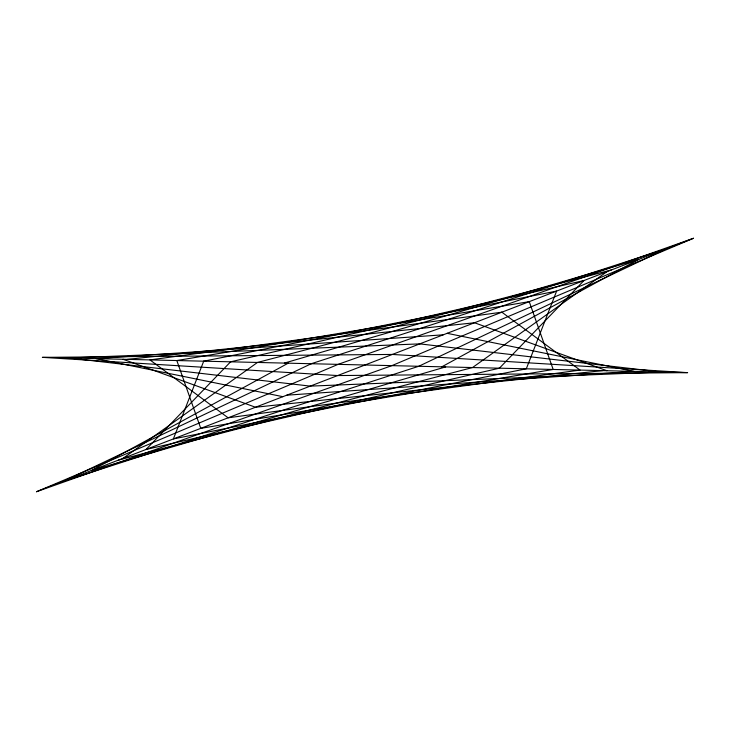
<?xml version="1.0" encoding="UTF-8"?>
<svg xmlns="http://www.w3.org/2000/svg" width="730" height="730" viewBox="0 0 730 730"><rect width="100%" height="100%" fill="white"/><g stroke="black" fill="none" stroke-linecap="round" stroke-linejoin="round"><path stroke-width="1.09" d="M122.978 458.367L257.471 362.454L611.375 269.954M607.022 271.633L472.529 367.546L118.625 460.046M288.195 363.184L91.25 470.613L445.647 366.907M441.805 366.816L638.75 259.387L284.353 363.093M36.5 491.728L338.118 364.361L693.5 238.272L391.882 365.639L36.5 491.728L693.5 238.272M127.33 359.379L474.5 322.76L606.94 370.721M602.67 370.621L255.5 407.24L123.06 359.279M443.21 334.824L96.178 358.64L282.875 396.682M286.79 395.176L633.822 371.36L447.125 333.318M42.413 357.362L392.375 354.442L687.587 372.638L337.625 375.558L42.413 357.362L687.587 372.638M203.707 361.186L173.375 438.922L526.293 368.814L556.625 291.078L203.707 361.186M230.589 361.815L146 449.488L499.411 368.185L584 280.512L230.589 361.815M311.236 363.732L63.875 481.17L418.764 366.268L666.125 248.83L311.236 363.732M529.25 301.636L176.824 360.547L200.75 428.364L553.176 369.453L529.25 301.636M501.875 312.194L149.942 359.908L228.125 417.806L580.058 370.092L501.875 312.194M419.75 343.876L69.295 358.001L310.25 386.124L660.705 371.999L419.75 343.876"/></g></svg>
